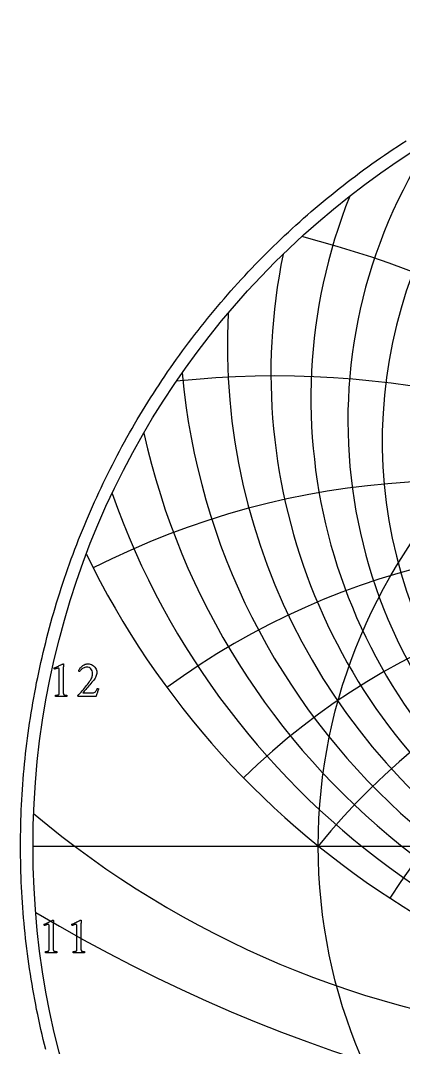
# Model space of a CAD drawing. Header units: millimetres. Extents: x -96 to 96, y -96 to 98.
# Drawn here: x -95.9 to -52.1, y -23.1 to 94.5 of the extents above; entities that cross this region are included whole.
import ezdxf

# ---------------------------------------------------------------- set-up
doc = ezdxf.new("R2010")
doc.units = ezdxf.units.MM
for name, color, linetype in [('CUT_OUTER', 1, 'Continuous'), ('ENGRAVE', 7, 'Continuous'), ('ENGRAVE_FINE', 8, 'Continuous'), ('TEXT', 5, 'Continuous')]:
    doc.layers.add(name, color=color, linetype=linetype)

msp = doc.modelspace()

# ---------------------------------------------------------------- linework, layer by layer
at = {"layer": 'CUT_OUTER'}
msp.add_lwpolyline([(-93.0502, -23.3079), (-93.1915, -22.7365), (-93.3293, -22.1642), (-93.4635, -21.5912), (-93.5942, -21.0173), (-93.7214, -20.4426), (-93.8451, -19.8672), (-93.9652, -19.291), (-94.0818, -18.714), (-94.1949, -18.1364), (-94.3044, -17.5581), (-94.4104, -16.9791), (-94.5128, -16.3995), (-94.6116, -15.8193), (-94.7069, -15.2385), (-94.7986, -14.6571), (-94.8868, -14.0751), (-94.9713, -13.4926), (-95.0523, -12.9097), (-95.1298, -12.3262), (-95.2036, -11.7422), (-95.2739, -11.1579), (-95.3405, -10.5731), (-95.4036, -9.9879), (-95.4631, -9.4023), (-95.519, -8.8164), (-95.5713, -8.2301), (-95.62, -7.6435), (-95.6651, -7.0567), (-95.7066, -6.4696), (-95.7445, -5.8822), (-95.7788, -5.2946), (-95.8095, -4.7068), (-95.8365, -4.1189), (-95.86, -3.5307), (-95.8799, -2.9425), (-95.8961, -2.3541), (-95.9087, -1.7657), (-95.9178, -1.1771), (-95.9232, -0.5886), (-95.925, 0), (-95.9232, 0.5886), (-95.9178, 1.1771), (-95.9087, 1.7657), (-95.8961, 2.3541), (-95.8799, 2.9425), (-95.86, 3.5307), (-95.8365, 4.1189), (-95.8095, 4.7068), (-95.7788, 5.2946), (-95.7445, 5.8822), (-95.7066, 6.4696), (-95.6651, 7.0567), (-95.62, 7.6435), (-95.5713, 8.2301), (-95.519, 8.8164), (-95.4631, 9.4023), (-95.4036, 9.9879), (-95.3405, 10.5731), (-95.2739, 11.1579), (-95.2036, 11.7422), (-95.1298, 12.3262), (-95.0523, 12.9097), (-94.9713, 13.4926), (-94.8868, 14.0751), (-94.7986, 14.6571), (-94.7069, 15.2385), (-94.6116, 15.8193), (-94.5128, 16.3995), (-94.4104, 16.9791), (-94.3044, 17.5581), (-94.1949, 18.1364), (-94.0818, 18.714), (-93.9652, 19.291), (-93.8451, 19.8672), (-93.7214, 20.4426), (-93.5942, 21.0173), (-93.4635, 21.5912), (-93.3293, 22.1642), (-93.1915, 22.7365), (-93.0502, 23.3079), (-92.9055, 23.8784), (-92.7572, 24.448), (-92.6055, 25.0167), (-92.4502, 25.5844), (-92.2915, 26.1512), (-92.1293, 26.717), (-91.9636, 27.2818), (-91.7945, 27.8456), (-91.6219, 28.4083), (-91.4459, 28.9699), (-91.2664, 29.5305), (-91.0835, 30.0899), (-90.8971, 30.6482), (-90.7074, 31.2054), (-90.5142, 31.7614), (-90.3176, 32.3162), (-90.1176, 32.8697), (-89.9142, 33.4221), (-89.7075, 33.9731), (-89.4973, 34.5229), (-89.2838, 35.0714), (-89.0669, 35.6186), (-88.8467, 36.1644), (-88.6231, 36.7089), (-88.3962, 37.252), (-88.166, 37.7937), (-87.9324, 38.334), (-87.6956, 38.8728), (-87.4554, 39.4101), (-87.2119, 39.946), (-86.9652, 40.4804), (-86.7152, 41.0132), (-86.4619, 41.5445), (-86.2053, 42.0743), (-85.9456, 42.6024), (-85.6825, 43.129), (-85.4163, 43.6539), (-85.1468, 44.1772), (-84.8742, 44.6988), (-84.5983, 45.2187), (-84.3192, 45.737), (-84.037, 46.2535), (-83.7516, 46.7682), (-83.4631, 47.2813), (-83.1714, 47.7925), (-82.8766, 48.3019), (-82.5787, 48.8095), (-82.2776, 49.3153), (-81.9735, 49.8192), (-81.6662, 50.3213), (-81.3559, 50.8214), (-81.0426, 51.3196), (-80.7262, 51.8159), (-80.4067, 52.3103), (-80.0842, 52.8027), (-79.7587, 53.2931), (-79.4302, 53.7815), (-79.0987, 54.2678), (-78.7643, 54.7521), (-78.4268, 55.2344), (-78.0864, 55.7146), (-77.7431, 56.1927), (-77.3969, 56.6686), (-77.0477, 57.1425), (-76.6956, 57.6141), (-76.3407, 58.0836), (-75.9828, 58.551), (-75.6221, 59.0161), (-75.2586, 59.479), (-74.8922, 59.9396), (-74.523, 60.398), (-74.151, 60.8542), (-73.7762, 61.308), (-73.3987, 61.7595), (-73.0183, 62.2087), (-72.6353, 62.6556), (-72.2494, 63.1001), (-71.8609, 63.5422), (-71.4697, 63.982), (-71.0757, 64.4193), (-70.6791, 64.8542), (-70.2799, 65.2867), (-69.8779, 65.7167), (-69.4734, 66.1442), (-69.0662, 66.5692), (-68.6565, 66.9917), (-68.2441, 67.4117), (-67.8292, 67.8292), (-67.4117, 68.2441), (-66.9917, 68.6565), (-66.5692, 69.0662), (-66.1442, 69.4734), (-65.7167, 69.8779), (-65.2867, 70.2799), (-64.8542, 70.6791), (-64.4193, 71.0757), (-63.982, 71.4697), (-63.5422, 71.8609), (-63.1001, 72.2494), (-62.6556, 72.6353), (-62.2087, 73.0183), (-61.7595, 73.3987), (-61.308, 73.7762), (-60.8542, 74.151), (-60.398, 74.523), (-59.9396, 74.8922), (-59.479, 75.2586), (-59.0161, 75.6221), (-58.551, 75.9828), (-58.0836, 76.3407), (-57.6141, 76.6956), (-57.1425, 77.0477), (-56.6686, 77.3969), (-56.1927, 77.7431), (-55.7146, 78.0864), (-55.2344, 78.4268), (-54.7521, 78.7643), (-54.2678, 79.0987), (-53.7815, 79.4302), (-53.2931, 79.7587), (-52.8027, 80.0842), (-52.3103, 80.4067), (-51.8159, 80.7262)], dxfattribs=at)
at = {"layer": 'ENGRAVE'}
msp.add_lwpolyline([(-94.5, 0), (94.5, 0)], dxfattribs=at)
for radius in [94.5, 61.8587]:
    msp.add_circle((0, 0), radius, dxfattribs=at)
for centre, radius, start, end in [((0, 54.128), 67.2765, 168.321204, 11.678796), ((0, 76.3891), 98.2944, 205.930897, 334.069103), ((0, -50.0922), 79.5973, 39, 141), ((0, -50.0922), 79.5973, 39, 141), ((-23.5668, 87.9524), 110.0796, 229.930345, 264.433471)]:
    msp.add_arc(centre, radius, start, end, dxfattribs=at)
at = {"layer": 'ENGRAVE_FINE'}
for centre, radius, start, end in [((0, 46.4002), 54.544, 131.307855, 48.692145), ((0, 48.6725), 58.4699, 146.48771, 33.51229), ((0, 51.2324), 62.6972, 158.307565, 21.692435), ((-94.8603, -50.0922), 123.8314, 14.688568, 75.445741), ((-94.8603, -50.0922), 123.8314, 14.688568, 75.445741), ((0, 57.4193), 72.2702, 177.166321, 2.833679), ((0, 61.181), 77.756, 185.179056, 354.820944), ((-66.79, -50.0922), 103.9069, 18.753071, 96.251491), ((-66.79, -50.0922), 103.9069, 18.753071, 96.251491), ((0, 65.5084), 83.8317, 192.562112, 347.437888), ((-45.9555, -50.0922), 91.911, 23.109812, 116.954145), ((-45.9555, -50.0922), 91.911, 23.109812, 116.954145), ((0, 70.5242), 90.6233, 199.448543, 340.551457), ((-28.971, -50.0922), 84.7056, 27.851987, 126.345474), ((-28.971, -50.0922), 84.7056, 27.851987, 126.345474), ((-14.0351, -50.0922), 80.8252, 33.097661, 134.238363), ((-14.0351, -50.0922), 80.8252, 33.097661, 134.238363), ((14.0351, -50.0922), 80.8252, 45.761637, 146.902339), ((14.0351, -50.0922), 80.8252, 45.761637, 146.902339), ((0, 150.0866), 183.6731, 239.147014, 300.852986)]:
    msp.add_arc(centre, radius, start, end, dxfattribs=at)
at = {"layer": 'TEXT'}
for points in [[(-91.4963, 17.789), (-91.4963, 20.1437), (-91.4979, 20.2015), (-91.503, 20.2496), (-91.5114, 20.2879), (-91.5231, 20.3166), (-91.5389, 20.3375), (-91.5596, 20.3524), (-91.5851, 20.3613), (-91.6155, 20.3643), (-91.6527, 20.3615), (-91.6989, 20.3531), (-91.7541, 20.3392), (-91.8182, 20.3196), (-91.8826, 20.2982), (-91.9389, 20.2786), (-91.9869, 20.2609), (-92.0268, 20.2451), (-92.0503, 20.2671), (-92.0671, 20.2913), (-92.0771, 20.3177), (-92.0805, 20.3464), (-92.0805, 20.3468), (-92.0805, 20.3479), (-92.0805, 20.3498), (-92.0805, 20.3524), (-92.0797, 20.3632), (-92.0775, 20.3718), (-92.0738, 20.3781), (-92.0685, 20.3822), (-91.9499, 20.436), (-91.8323, 20.4902), (-91.7159, 20.5448), (-91.6006, 20.5998), (-91.4907, 20.6525), (-91.3904, 20.7004), (-91.2999, 20.7434), (-91.2191, 20.7816), (-91.1522, 20.8129), (-91.1036, 20.8353), (-91.0732, 20.8487), (-91.0611, 20.8531), (-91.0492, 20.8531), (-91.0354, 20.8509), (-91.0238, 20.8442), (-91.0145, 20.833), (-91.0074, 20.8174), (-91.0018, 20.8002), (-90.997, 20.7846), (-90.9929, 20.7704), (-90.9896, 20.7578), (-90.991, 20.7486), (-90.9955, 20.7212), (-91.003, 20.6756), (-91.0134, 20.6117), (-91.0238, 20.531), (-91.0313, 20.4351), (-91.0358, 20.3239), (-91.0372, 20.1974), (-91.0372, 17.789), (-91.0371, 17.7246), (-91.0365, 17.6624), (-91.0356, 17.6024), (-91.0343, 17.5446), (-91.0315, 17.4906), (-91.0261, 17.4418), (-91.0181, 17.3982), (-91.0074, 17.3598), (-90.9974, 17.3453), (-90.9791, 17.3315), (-90.9527, 17.3185), (-90.918, 17.3062), (-90.8787, 17.2952), (-90.8383, 17.2861), (-90.7967, 17.2788), (-90.7541, 17.2734), (-90.714, 17.2695), (-90.6803, 17.2667), (-90.6529, 17.265), (-90.6319, 17.2644), (-90.6239, 17.2503), (-90.6177, 17.2317), (-90.6134, 17.2086), (-90.611, 17.181), (-90.6112, 17.1534), (-90.6147, 17.1303), (-90.6216, 17.1117), (-90.6319, 17.0975), (-90.7194, 17.1033), (-90.8033, 17.1087), (-90.8834, 17.1137), (-90.9597, 17.1184), (-91.0358, 17.1223), (-91.1147, 17.1251), (-91.1967, 17.1268), (-91.2817, 17.1273), (-91.3632, 17.1268), (-91.4411, 17.1251), (-91.5153, 17.1223), (-91.5857, 17.1184), (-91.6568, 17.1137), (-91.7332, 17.1087), (-91.8148, 17.1033), (-91.9016, 17.0975), (-91.9119, 17.1117), (-91.9188, 17.1303), (-91.9223, 17.1534), (-91.9225, 17.181), (-91.9201, 17.2086), (-91.9158, 17.2317), (-91.9096, 17.2503), (-91.9016, 17.2644), (-91.8806, 17.265), (-91.8532, 17.2667), (-91.8195, 17.2695), (-91.7794, 17.2734), (-91.7368, 17.2788), (-91.6952, 17.2861), (-91.6548, 17.2952), (-91.6155, 17.3062), (-91.5812, 17.3185), (-91.5559, 17.3315), (-91.5395, 17.3453), (-91.532, 17.3598), (-91.5212, 17.3982), (-91.5127, 17.4418), (-91.5063, 17.4906), (-91.5022, 17.5446), (-91.4996, 17.6024), (-91.4978, 17.6624), (-91.4966, 17.7246), (-91.4963, 17.789)], [(-86.9776, 17.9858), (-87.0078, 17.9118), (-87.0387, 17.833), (-87.0704, 17.7494), (-87.1028, 17.6609), (-87.1348, 17.5716), (-87.1654, 17.4858), (-87.1944, 17.4032), (-87.222, 17.3241), (-87.2466, 17.2529), (-87.2667, 17.1944), (-87.2824, 17.1486), (-87.2936, 17.1154), (-89.3085, 17.1154), (-89.3176, 17.1223), (-89.3271, 17.1311), (-89.337, 17.1417), (-89.3472, 17.1542), (-89.3563, 17.167), (-89.3629, 17.1787), (-89.3668, 17.1894), (-89.3681, 17.1989), (-89.2451, 17.3375), (-89.1207, 17.479), (-88.9948, 17.6236), (-88.8673, 17.7712), (-88.7407, 17.9198), (-88.617, 18.0677), (-88.4962, 18.2149), (-88.3785, 18.3613), (-88.2664, 18.5044), (-88.1624, 18.6415), (-88.0667, 18.7726), (-87.9791, 18.8978), (-87.8977, 19.0249), (-87.8323, 19.1437), (-87.7829, 19.2544), (-87.7496, 19.3569), (-87.7274, 19.4563), (-87.7116, 19.558), (-87.7021, 19.662), (-87.6989, 19.7682), (-87.7103, 19.9113), (-87.7444, 20.0424), (-87.8012, 20.1616), (-87.8807, 20.2689), (-87.9778, 20.3576), (-88.0871, 20.4209), (-88.2088, 20.4589), (-88.3427, 20.4716), (-88.4553, 20.4653), (-88.5603, 20.4463), (-88.6579, 20.4146), (-88.7481, 20.3703), (-88.8304, 20.3185), (-88.9046, 20.2645), (-88.9705, 20.2082), (-89.0283, 20.1497), (-89.0775, 20.0938), (-89.1177, 20.0454), (-89.149, 20.0044), (-89.1714, 19.9709), (-89.1894, 19.9733), (-89.2079, 19.9806), (-89.2267, 19.9927), (-89.2459, 20.0096), (-89.2628, 20.0277), (-89.2749, 20.0431), (-89.2822, 20.056), (-89.2846, 20.0662), (-89.2718, 20.0977), (-89.2511, 20.1385), (-89.2226, 20.1886), (-89.1863, 20.2481), (-89.1421, 20.3129), (-89.0901, 20.3792), (-89.0303, 20.447), (-88.9627, 20.5163), (-88.8884, 20.5838), (-88.8085, 20.646), (-88.723, 20.703), (-88.6319, 20.7548), (-88.5352, 20.7978), (-88.4329, 20.8285), (-88.325, 20.847), (-88.2116, 20.8531), (-88.0747, 20.8444), (-87.9441, 20.8181), (-87.8198, 20.7743), (-87.7019, 20.713), (-87.5931, 20.638), (-87.4962, 20.5528), (-87.4113, 20.4576), (-87.3383, 20.3524), (-87.2796, 20.2402), (-87.2377, 20.1244), (-87.2125, 20.0048), (-87.2041, 19.8814), (-87.2097, 19.7581), (-87.2265, 19.6385), (-87.2544, 19.5227), (-87.2936, 19.4105), (-87.3424, 19.3021), (-87.3994, 19.1974), (-87.4646, 19.0964), (-87.538, 18.9992), (-87.6421, 18.8719), (-87.7518, 18.7406), (-87.8671, 18.6052), (-87.988, 18.4656), (-88.1101, 18.3263), (-88.2287, 18.1914), (-88.344, 18.061), (-88.456, 17.9351), (-88.5607, 17.8175), (-88.6542, 17.7123), (-88.7366, 17.6193), (-88.8077, 17.5387), (-87.6512, 17.5387), (-87.5687, 17.5456), (-87.494, 17.5662), (-87.4271, 17.6007), (-87.3681, 17.6489), (-87.3139, 17.7114), (-87.2615, 17.7883), (-87.211, 17.8798), (-87.1624, 17.9858), (-87.1538, 18.0014), (-87.14, 18.0126), (-87.121, 18.0193), (-87.0968, 18.0215), (-87.0864, 18.0208), (-87.073, 18.0185), (-87.0566, 18.0148), (-87.0372, 18.0096), (-87.0178, 18.0036), (-87.0014, 17.9977), (-86.988, 17.9917), (-86.9776, 17.9858)], [(-92.65, -11.5556), (-92.65, -9.2009), (-92.6517, -9.1432), (-92.6567, -9.0951), (-92.6651, -9.0567), (-92.6768, -9.028), (-92.6927, -9.0072), (-92.7134, -8.9923), (-92.7389, -8.9833), (-92.7692, -8.9804), (-92.8065, -8.9832), (-92.8527, -8.9915), (-92.9078, -9.0055), (-92.9719, -9.0251), (-93.0364, -9.0465), (-93.0926, -9.0661), (-93.1407, -9.0838), (-93.1806, -9.0996), (-93.204, -9.0776), (-93.2208, -9.0534), (-93.2309, -9.0269), (-93.2342, -8.9982), (-93.2342, -8.9979), (-93.2342, -8.9968), (-93.2342, -8.9949), (-93.2342, -8.9923), (-93.2335, -8.9815), (-93.2312, -8.9729), (-93.2275, -8.9666), (-93.2223, -8.9625), (-93.1036, -8.9086), (-92.9861, -8.8544), (-92.8697, -8.7998), (-92.7543, -8.7449), (-92.6444, -8.6922), (-92.5442, -8.6443), (-92.4537, -8.6013), (-92.3728, -8.5631), (-92.3059, -8.5318), (-92.2573, -8.5094), (-92.227, -8.496), (-92.2148, -8.4915), (-92.2029, -8.4915), (-92.1891, -8.4938), (-92.1776, -8.5005), (-92.1683, -8.5117), (-92.1612, -8.5273), (-92.1556, -8.5444), (-92.1508, -8.5601), (-92.1467, -8.5742), (-92.1433, -8.5869), (-92.1448, -8.596), (-92.1493, -8.6234), (-92.1567, -8.6691), (-92.1672, -8.733), (-92.1776, -8.8136), (-92.185, -8.9096), (-92.1895, -9.0208), (-92.191, -9.1473), (-92.191, -11.5556), (-92.1908, -11.6201), (-92.1903, -11.6823), (-92.1893, -11.7423), (-92.188, -11.8), (-92.1852, -11.8541), (-92.1798, -11.9029), (-92.1718, -11.9465), (-92.1612, -11.9848), (-92.1511, -11.9994), (-92.1329, -12.0132), (-92.1064, -12.0262), (-92.0718, -12.0385), (-92.0325, -12.0495), (-91.992, -12.0586), (-91.9505, -12.0659), (-91.9078, -12.0713), (-91.8678, -12.0752), (-91.8341, -12.078), (-91.8067, -12.0797), (-91.7856, -12.0802), (-91.7776, -12.0944), (-91.7715, -12.113), (-91.7672, -12.1361), (-91.7648, -12.1637), (-91.765, -12.1913), (-91.7685, -12.2144), (-91.7754, -12.233), (-91.7856, -12.2471), (-91.8732, -12.2414), (-91.957, -12.236), (-92.0371, -12.2309), (-92.1135, -12.2263), (-92.1895, -12.2224), (-92.2685, -12.2196), (-92.3505, -12.2179), (-92.4354, -12.2173), (-92.517, -12.2179), (-92.5949, -12.2196), (-92.669, -12.2224), (-92.7394, -12.2263), (-92.8106, -12.2309), (-92.887, -12.236), (-92.9686, -12.2414), (-93.0554, -12.2471), (-93.0656, -12.233), (-93.0725, -12.2144), (-93.0761, -12.1913), (-93.0763, -12.1637), (-93.0738, -12.1361), (-93.0695, -12.113), (-93.0634, -12.0944), (-93.0554, -12.0802), (-93.0343, -12.0797), (-93.007, -12.078), (-92.9732, -12.0752), (-92.9332, -12.0713), (-92.8905, -12.0659), (-92.849, -12.0586), (-92.8086, -12.0495), (-92.7692, -12.0385), (-92.735, -12.0262), (-92.7096, -12.0132), (-92.6932, -11.9994), (-92.6858, -11.9848), (-92.675, -11.9465), (-92.6664, -11.9029), (-92.6601, -11.8541), (-92.656, -11.8), (-92.6534, -11.7423), (-92.6515, -11.6823), (-92.6504, -11.6201), (-92.65, -11.5556)], [(-89.4786, -11.5556), (-89.4786, -9.2009), (-89.4803, -9.1432), (-89.4853, -9.0951), (-89.4937, -9.0567), (-89.5054, -9.028), (-89.5213, -9.0072), (-89.542, -8.9923), (-89.5675, -8.9833), (-89.5978, -8.9804), (-89.6351, -8.9832), (-89.6813, -8.9915), (-89.7364, -9.0055), (-89.8005, -9.0251), (-89.865, -9.0465), (-89.9212, -9.0661), (-89.9693, -9.0838), (-90.0092, -9.0996), (-90.0326, -9.0776), (-90.0494, -9.0534), (-90.0595, -9.0269), (-90.0628, -8.9982), (-90.0628, -8.9979), (-90.0628, -8.9968), (-90.0628, -8.9949), (-90.0628, -8.9923), (-90.0621, -8.9815), (-90.0598, -8.9729), (-90.0561, -8.9666), (-90.0509, -8.9625), (-89.9322, -8.9086), (-89.8147, -8.8544), (-89.6982, -8.7998), (-89.5829, -8.7449), (-89.473, -8.6922), (-89.3728, -8.6443), (-89.2823, -8.6013), (-89.2014, -8.5631), (-89.1345, -8.5318), (-89.0859, -8.5094), (-89.0555, -8.496), (-89.0434, -8.4915), (-89.0315, -8.4915), (-89.0177, -8.4938), (-89.0062, -8.5005), (-88.9969, -8.5117), (-88.9898, -8.5273), (-88.9842, -8.5444), (-88.9794, -8.5601), (-88.9753, -8.5742), (-88.9719, -8.5869), (-88.9734, -8.596), (-88.9779, -8.6234), (-88.9853, -8.6691), (-88.9957, -8.733), (-89.0062, -8.8136), (-89.0136, -8.9096), (-89.0181, -9.0208), (-89.0196, -9.1473), (-89.0196, -11.5556), (-89.0194, -11.6201), (-89.0188, -11.6823), (-89.0179, -11.7423), (-89.0166, -11.8), (-89.0138, -11.8541), (-89.0084, -11.9029), (-89.0004, -11.9465), (-88.9898, -11.9848), (-88.9797, -11.9994), (-88.9615, -12.0132), (-88.935, -12.0262), (-88.9004, -12.0385), (-88.8611, -12.0495), (-88.8206, -12.0586), (-88.7791, -12.0659), (-88.7364, -12.0713), (-88.6964, -12.0752), (-88.6627, -12.078), (-88.6353, -12.0797), (-88.6142, -12.0802), (-88.6062, -12.0944), (-88.6001, -12.113), (-88.5958, -12.1361), (-88.5934, -12.1637), (-88.5935, -12.1913), (-88.5971, -12.2144), (-88.604, -12.233), (-88.6142, -12.2471), (-88.7018, -12.2414), (-88.7856, -12.236), (-88.8657, -12.2309), (-88.9421, -12.2263), (-89.0181, -12.2224), (-89.0971, -12.2196), (-89.1791, -12.2179), (-89.264, -12.2173), (-89.3456, -12.2179), (-89.4235, -12.2196), (-89.4976, -12.2224), (-89.568, -12.2263), (-89.6392, -12.2309), (-89.7156, -12.236), (-89.7972, -12.2414), (-89.884, -12.2471), (-89.8942, -12.233), (-89.9011, -12.2144), (-89.9047, -12.1913), (-89.9048, -12.1637), (-89.9024, -12.1361), (-89.8981, -12.113), (-89.892, -12.0944), (-89.884, -12.0802), (-89.8629, -12.0797), (-89.8355, -12.078), (-89.8018, -12.0752), (-89.7618, -12.0713), (-89.7191, -12.0659), (-89.6776, -12.0586), (-89.6371, -12.0495), (-89.5978, -12.0385), (-89.5636, -12.0262), (-89.5382, -12.0132), (-89.5218, -11.9994), (-89.5144, -11.9848), (-89.5036, -11.9465), (-89.495, -11.9029), (-89.4887, -11.8541), (-89.4846, -11.8), (-89.482, -11.7423), (-89.4801, -11.6823), (-89.479, -11.6201), (-89.4786, -11.5556)]]:
    msp.add_lwpolyline(points, close=True, dxfattribs=at)

doc.saveas('drawing.dxf')
